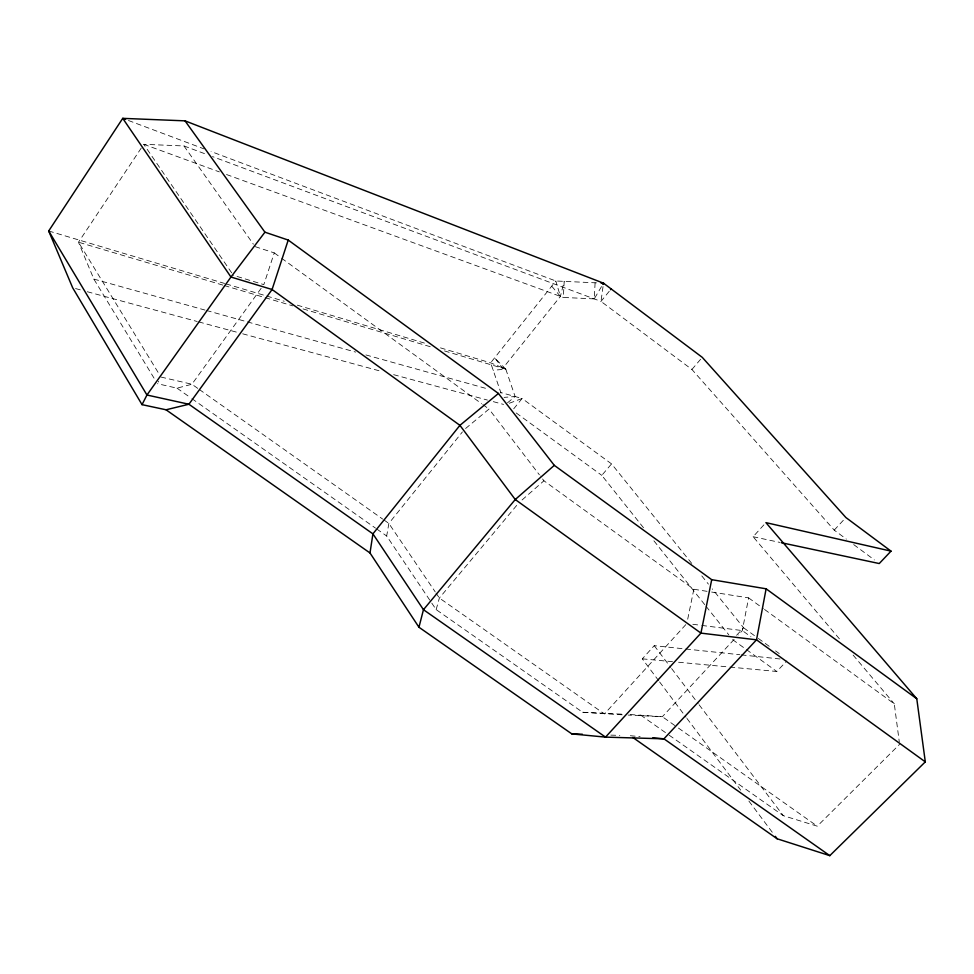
<?xml version="1.0" encoding="UTF-8"?>
<svg xmlns="http://www.w3.org/2000/svg" width="974" height="974" viewBox="0 0 974 974"><rect width="100%" height="100%" fill="white"/><g stroke="black" fill="none" stroke-linecap="round" stroke-linejoin="round"><path stroke-width="0.73" stroke-dasharray="4.87 3.65" d="M595.102 282.789L594.237 298.896L601.762 286.125M594.201 298.884L563.313 297.447L564.202 281.376L560.391 296.4L502.827 368.269L494.609 357.86L505.786 369.146L493.185 370.266M603.028 286.612L600.995 301.404L691.917 369.475L834.219 530.124L846.382 539.158M622.252 714.806L582.622 712.262L436.157 609.614L386.678 536.004L388.857 523.428L462.419 431.92M711.604 592.046L748.604 597.866L742.322 630.58L738.219 634.999M687.705 619.208L693.841 589.258L543.942 480.779L540.29 475.994M436.157 609.614L439.371 598.024L517.937 503.911M255.115 246.629L274.254 252.887L263.82 284.627L233.383 275.338M158.287 382.064L158.725 381.236M141.242 148.072L78.48 242.209L93.845 279.075L154.282 378.533M261.154 288.316L191.902 384.243L177.025 388.163L157.423 383.695M513.712 408.824L522.101 398.5L611.55 463.892L692.295 564.104M609.237 291.275L600.995 301.404L212.466 156.571M643.497 527.738L601.786 475.361L611.55 463.892M691.917 369.475L702.254 357.336M658.704 680.729L642.304 658.838L654.248 645.677L684.272 648.854M839.393 638.834L753.121 536.723L764.931 523.708M685.806 624.626L604.428 713.954L439.371 598.024L435.999 593.044M736.587 635.304L743.588 627.767L712.238 588.868M834.219 530.124L844.921 518.582M734.128 639.419L662.357 716.706L628.193 715.086M729.94 667.08L776.777 671.476L786.858 660.871M669.138 735.175L783.303 815.676L817.271 826.183L899.611 744.306M522.064 499.979L543.942 480.779M465.596 428.499L488.997 409.068L539.365 474.801M507.539 402.773L515.1 396.54L504.082 397.38M509.292 403.248L522.101 398.5L500.478 392.461M610.832 735.114L619.829 735.394M231.678 272.842L143.762 144.31L183.976 145.954L206.768 154.452M596.49 282.862L555.837 280.987L211.066 151.518M582.622 712.262L622.751 714.198M630.19 714.551L662.357 716.706L677.222 727.225M642.304 658.838L672.523 661.687M678.574 662.247L728.43 666.934M630.324 735.723L640.113 736.624M685.769 649.013L739.826 654.723M741.324 654.881L780.357 659.008M692.818 624.273L700.318 625.235M701.816 625.43L742.322 630.58L750.93 636.801M693.841 589.258L710.119 591.815M753.121 536.723L779.833 542.396M160.941 377.048L191.902 384.243L198.099 388.614M75.582 288.572L81.451 290.155M87.307 291.737L197.235 321.505M198.708 321.895L236.816 332.219M242.672 333.802L380.444 371.106M393.642 374.673L487.438 400.071M493.307 401.653L503.57 404.429M93.845 279.075L205.003 310.073M206.476 310.475L245.959 321.493M247.42 321.895L355.668 352.089M365.907 354.938L488.778 389.198M222.839 285.09L78.48 242.209L158.555 373.152M224.3 285.528L263.674 297.228M265.135 297.654L292.845 305.885M303.048 308.916L432.833 347.474M444.497 350.932L505.786 369.146L490.64 362.839L439.761 347.657M48.7 230.984L224.604 283.458M226.053 283.897L265.305 295.609M266.766 296.047L284.213 301.246M297.289 305.154L426.673 343.749M143.762 144.31L219.381 171.911M226.516 174.516L563.289 297.447M128.434 120.496L203.943 148.852M199.329 389.49L382.66 519.057M383.902 519.921L388.857 523.428L435.159 591.802M678.464 728.089L817.271 826.183M177.025 388.163L190.66 397.794M191.902 398.658L375.514 528.127M376.755 529.004L386.678 536.004M640.588 715.05L667.896 734.299M732.594 639.614L776.777 671.476M743.588 627.767L757.115 637.556M758.344 638.445L770.641 647.345M775.56 650.912L779.249 653.578M274.254 252.887L280.39 257.355M281.608 258.244L481.631 403.711M482.861 404.6L488.997 409.068M748.604 597.866L763.287 608.555M764.517 609.444L894.29 703.825L899.27 741.762M516.196 412.964L601.786 475.361M853.687 544.576L874.372 559.928M551.71 286.173L560.391 296.4L555.837 280.987L490.64 362.839L501.038 393.167M853.114 655.088L894.29 703.825M701.791 575.902L708.439 584.157M653.919 540.826L705.103 605.097M706.053 606.291L728.808 634.853M654.248 645.677L670.721 667.385M671.634 668.59L698.175 703.557M699.101 704.762L783.303 815.676M659.617 681.946L686.037 717.205M686.95 718.422L740.703 790.145M748.896 801.091L772.589 832.697M183.976 145.954L253.374 244.182M505.798 369.17L515.1 396.515"/><path stroke-width="1.46" d="M603.332 284.323L603.49 283.178L185.023 120.849L122.736 118.353L48.7 230.984L72.66 287.768L142.034 404.648L166.03 409.786L369.998 552.976L418.954 627.244L571.848 733.909L605.524 737.123L663.939 738.828L829.799 855.647L925.3 761.863L916.778 698.76L765.917 522.624L891.015 551.138L879.242 563.544L781.318 542.713M369.998 552.976L372.92 533.862L459.923 425.346L498.432 393.472L554.303 465.353L711.702 579.676L766.112 588.807L916.778 698.76M766.112 588.807L756.518 639.821L663.939 738.828L652.787 737.793M711.702 579.676L700.939 633.112L605.524 737.123L423.459 609.7L372.92 533.862L188.907 404.247L146.952 395.018L48.7 230.984M418.954 627.244L423.459 609.7L515.246 499.528L554.303 465.353M185.023 120.849L264.928 232.189L288.219 240.067L272.087 289.509L188.907 404.247L166.03 409.786M142.034 404.648L146.952 395.018L230.96 277.03L264.928 232.189M602.918 284.165L603.49 283.178L702.254 357.336L845.895 517.535L891.015 551.138M610.503 289.704L611.136 288.925M571.848 733.909L582.342 734.238M601.031 283.069L603.49 283.178M632.82 737.464L777.142 838.784L829.799 855.647M125.585 119.425L122.736 118.353L230.96 277.03L272.087 289.509L459.923 425.346L515.246 499.528L700.939 633.112L756.518 639.821L925.3 761.863M288.219 240.067L498.432 393.472M775.316 836.349L777.142 838.784"/></g></svg>
